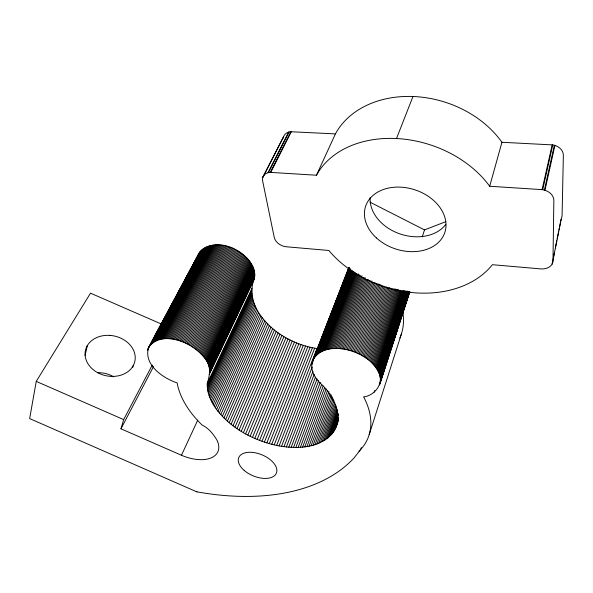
<?xml version="1.0" encoding="UTF-8"?>
<svg xmlns="http://www.w3.org/2000/svg" width="593" height="593" viewBox="0 0 593 593"><rect width="100%" height="100%" fill="white"/><g stroke="black" fill="none" stroke-linecap="round" stroke-linejoin="round"><path stroke-width="0.89" d="M148.65 347.253C163.423 327.929 197.032 344.303 206.935 361.456C211.212 368.127 209.44 376.392 207.268 383.441C206.875 392.951 211.086 402.024 216.615 409.533C231.693 429.162 255.086 441.266 279.095 445.914L316.966 348.58C293.928 344.844 271.349 332.54 258.592 312.563C252.403 302.749 249.609 290.222 254.189 279.11C255.442 274.789 254.538 270.104 252.618 266.116C243.73 248.193 213.369 235.51 198.914 253.419L148.65 347.253C143.165 364.628 162.942 378.23 177.151 382.9L177.374 384.182A102.129 61.665 22.6 0 0 202.02 424.973C208.855 428.265 213.576 434.321 217.253 440.688A32.837 18.331 24.8 0 1 210.886 457.996A32.837 18.331 24.8 0 1 181.465 455.246L120.965 428.806L123.663 419.607L152.275 365.058M279.095 445.914C296.93 449.005 318.589 448.449 331.724 434.195C345.363 418.161 333.718 394.968 320.153 383.093C314.297 377.43 309.583 368.601 312.778 360.418L348.795 267.754M196.972 491.842A232.085 140.474 27.3 0 0 354.229 457.737L360.722 449.398A102.129 61.665 22.6 0 0 363.917 397.399L363.642 396.902C375.117 395.613 384.657 382.626 378.393 371.87C374.479 363.746 367.015 357.898 359.076 353.977C344.933 347.061 321.525 344.044 312.778 360.418M161.363 324.015L90.507 293.164L36.247 381.388L29.65 418.584L196.987 491.923M552.15 264.063L561.46 218.002A11.875 8.947 8.5 0 0 562.097 215.259L563.35 155.314A12.401 9.814 7 0 0 554.9 145.433L554.366 145.278A12.401 9.814 7 0 0 552.728 144.922L501.937 142.276A95.614 74.303 17.5 0 0 414.411 96.563A95.614 74.303 17.5 0 0 335.408 133.899L290.859 131.742A11.185 8.598 27.3 0 0 289.073 132.017L288.643 132.135A11.185 8.598 27.3 0 0 283.676 136.479L262.773 177.426A11.667 8.613 27 0 0 262.647 181.021L274.255 237.437A11.163 7.902 24.8 0 0 282.179 245.754L282.639 245.932A11.163 7.902 24.8 0 0 286.419 246.784L328.826 250.476A99.817 74.57 18.2 0 0 492.398 264.7L541.135 268.933A12.401 8.991 10 0 0 542.773 268.94L543.314 268.911A12.401 8.991 10 0 0 552.15 264.063L552.683 261.38M553.58 256.895L554.477 252.418M555.367 247.933L556.805 240.765M557.161 238.972L558.591 231.804M558.947 230.017L560.385 222.849M560.741 221.056L561.097 219.262M552.335 263.7A12.401 8.991 10 0 0 552.98 260.95L553.847 200.404A12.972 9.903 8.8 0 0 544.96 190.271L544.396 190.101L554.366 145.278M544.96 190.271L554.9 145.433M262.899 177.055A11.667 8.613 27 0 1 267.969 172.741L268.407 172.63A11.667 8.613 27 0 1 270.252 172.378L316.462 175.231A99.817 74.57 18.2 0 1 398.088 138.621A99.817 74.57 18.2 0 1 489.692 186.254L542.106 189.634L552.172 144.848M542.106 189.634L542.684 189.723L552.728 144.922M85.103 355.385L87.349 345.586M197.447 257.184L197.654 256.391L195.03 261.291M489.692 186.254L501.937 142.276M132.75 367.341L133.255 365.599M369.18 434.662L401.594 333.333M361.285 447.648L360.722 449.398L358.973 451.199M380.335 379.587L408.992 291.519M380.343 380.521L409.259 291.571M380.291 381.44L409.474 291.608M380.18 382.344L409.637 291.637M379.809 384.101L409.756 291.652M379.55 384.953L409.837 291.637M379.52 374.798L406.909 291.148M374.198 392.24L374.769 390.483M379.794 375.769L407.428 291.23M380.009 376.74L407.895 291.311M380.172 377.697L408.31 291.385M380.283 378.645L408.681 291.452M378.393 371.87L405.108 290.718M378.823 372.849L405.486 291.682M379.201 373.827L406.338 291.067M377.378 369.921L403.618 290.54M377.911 370.892L404.389 290.622M422.246 236.829L424.529 229.899L445.817 221.656M376.17 367.986L401.654 291.259M376.8 368.95L402.803 290.459M374.761 366.089L400.075 290.274M375.488 367.03L401.031 290.325M373.167 364.228L398.318 289.325M373.983 365.147L399.067 290.229M371.396 362.419L396.013 289.562M372.3 363.316L397.228 289.31M369.461 360.677L393.915 288.754M370.447 361.537L395.131 288.709M368.438 359.84L392.662 288.821M366.281 358.224L390.35 288.139M367.378 359.017L391.373 288.902M283.298 137.991A11.185 8.598 27.3 0 1 283.55 136.85L283.676 136.479M363.991 356.697L387.904 287.553M365.155 357.446L389.297 287.39M362.805 355.978L386.792 286.856M360.344 354.614L384.175 286.441M337.825 419.184L338.433 417.442M333.703 431.556L338.255 418.532M337.654 420.867L338.262 419.125M334.563 430.162L338.203 419.733M335.319 428.724L338.299 419.903M335.986 427.234L338.41 420.274M336.55 425.7L337.765 422.223M361.582 355.281L385.346 287.071M329.382 436.626L337.676 413.032M359.076 353.977L382.989 285.833M330.597 435.44L338.195 413.766M337.84 415.73L338.455 413.988M331.724 434.195L338.403 415.115M332.762 432.905L338.225 417.279M326.713 438.827L337.187 409.163M328.092 437.76L337.625 410.69M357.794 353.369L381.781 285.263M323.726 440.799L336.09 405.953M355.163 352.249L379.305 284.217M325.253 439.843L336.676 407.584M356.489 352.791L380.55 284.722M320.442 442.526L334.726 402.514M353.828 351.745L378.045 283.743M322.118 441.696L335.438 404.263M351.115 350.834L375.488 282.898M318.693 443.297L333.948 400.712M352.479 351.271L376.77 283.306M315.009 444.646L332.221 396.932M349.751 350.426L374.198 282.535M316.884 444.001L333.11 398.852M347.001 349.737L371.915 281.045M313.082 445.217L331.279 394.953M348.38 350.063L372.901 282.209M345.623 349.44L370.61 280.786M311.088 445.728L329.975 393.782M306.952 446.551L327.544 390.379M342.873 348.973L368.327 279.525M344.244 349.188L369.306 280.571M309.049 446.173L328.937 391.676M304.817 446.863L326.113 389.023M341.509 348.795L367.03 279.385M338.796 348.565L365.103 277.487M302.63 447.115L324.645 387.6M340.145 348.662L365.74 279.288M300.406 447.292L323.141 386.117M337.461 348.506L363.835 277.472M334.83 348.506L361.989 275.812M298.146 447.404L321.606 384.568M336.135 348.484L362.582 277.487M332.273 348.662L359.892 275.174M295.848 447.448L320.257 382.381M333.54 348.565L360.766 275.908M329.812 348.981L358.202 273.833M293.52 447.426L318.686 380.691M331.035 348.803L359.032 274.485M327.455 349.44L356.289 273.506M291.17 447.337L317.085 378.942M328.618 349.188L357.068 274.077M325.223 350.055L354.822 272.461M288.791 447.181L315.476 377.126M326.32 349.729L355.541 272.965M322.125 351.249L352.857 271.157M286.389 446.959L314.179 374.383M323.118 350.819L353.472 271.557M324.156 350.419L354.132 271.987M319.375 352.746L351.219 270.156M283.973 446.677L312.874 371.589M320.25 352.212L351.723 270.46M321.169 351.716L352.272 270.793M316.314 355.17L349.596 269.252M317.01 354.518L350.27 268.577M281.542 446.321L312.237 367M317.752 353.895L350.322 269.645M318.545 353.309L350.752 269.889M197.906 255.62L198.914 253.419M312.222 362.101L348.817 267.747M312.022 362.968L349.01 267.769M311.874 363.85L313.541 359.566M314.208 357.846L316.202 352.702M317.203 350.129L319.204 344.985M320.198 342.413L322.199 337.261M323.2 334.689L334.852 304.676M335.519 302.964L340.182 290.955M340.849 289.236L343.184 283.239M343.844 281.519L348.506 269.511M314.498 357.282L349.166 267.984M311.777 364.747L312.778 362.175M329.752 318.434L330.753 315.861M315.053 356.549L349.381 268.095M315.661 355.844L349.633 268.229M396.509 138.532L412.965 96.496M276.649 445.432L314.683 348.195M274.196 444.891L312.4 347.75M271.742 444.29L310.117 347.246M269.289 443.631L307.841 346.675M266.843 442.904L305.565 346.045M264.404 442.126L303.305 345.356M261.98 441.288L301.059 344.607M259.571 440.391L298.828 343.807M257.177 439.443L296.619 342.939M254.805 438.442L294.432 342.02M252.462 437.382L292.267 341.042M250.15 436.278L290.133 340.019M247.859 435.121L288.035 338.937M245.613 433.913L285.959 337.81M243.397 432.66L283.928 336.631M241.225 431.363L281.942 335.401M239.098 430.021L279.992 334.133M237.015 428.643L278.087 332.814M234.976 427.219L276.234 331.457M232.997 425.759L274.426 330.056M231.07 424.269L272.676 328.626M229.194 422.735L270.979 327.151M227.386 421.178L269.341 325.639M225.644 419.585L267.762 324.097M223.961 417.969L266.25 322.525M222.345 416.323L264.797 320.924M220.804 414.655L263.411 319.301M219.328 412.965L262.099 317.648M216.615 409.533L259.69 314.275M217.935 411.26L260.853 315.973M215.37 407.791L258.592 312.563M214.214 406.042L257.577 310.843M213.139 404.278L256.636 309.101M211.241 400.742L255.005 305.595M212.146 402.514L255.783 307.352M316.462 175.231L335.408 133.899M210.426 398.963L254.308 303.831M209.062 395.42L253.181 300.295M181.465 455.246L197.773 420.089M209.7 397.191L253.7 302.067M208.069 391.899L252.396 296.774M208.521 393.656L252.744 298.531M207.461 388.415L251.973 293.283M207.72 390.15L252.136 295.025M207.268 383.441L252.003 288.265M207.231 384.998L251.906 289.836M207.298 386.695L251.892 291.548M209.507 372.953L254.545 277.591M209.366 373.746L254.382 278.399M209.203 374.45L254.189 279.11M209.329 367.845L254.59 272.454M209.485 368.727L254.701 273.336M209.581 369.602L254.76 274.211M209.64 370.462L254.768 275.078M209.64 371.307L254.738 275.93M209.596 372.137L254.664 276.768M208.588 365.14L254.012 269.756M208.884 366.051L254.249 270.66M209.129 366.948L254.441 271.564M207.417 362.382L253.033 267.028M207.854 363.301L253.404 267.94M208.247 364.221L253.73 268.851M206.408 360.529L252.158 265.212M206.935 361.456L252.618 266.116M204.555 357.779L250.542 262.514M205.215 358.691L251.121 263.403M205.83 359.61L251.662 264.308M203.11 355.97L249.268 260.75M203.859 356.867L249.92 261.624M201.509 354.191L247.837 259.03M202.332 355.074L248.571 259.882M200.649 353.324L247.073 258.192M198.833 351.627L245.435 256.554M199.759 352.472L246.273 257.362M196.876 349.996L243.679 254.99M197.869 350.804L244.568 255.761M194.8 348.439L241.803 253.507M195.853 349.21L242.752 254.241M193.726 347.691L240.825 252.803M191.502 346.268L238.801 251.462M192.621 346.964L239.824 252.121M190.353 345.593L237.756 250.824M188.003 344.325L235.606 249.646M189.189 344.948L236.689 250.224M185.594 343.169L233.397 248.578M186.81 343.732L234.509 249.097M270.252 172.378L290.859 131.742M184.371 342.635L232.278 248.089M270.734 172.363L291.326 131.72M181.903 341.664L230.002 247.207M267.969 172.741L288.643 132.135M268.407 172.63L289.073 132.017M183.141 342.131L231.144 247.637M179.412 340.819L227.705 246.466M180.657 341.227L228.854 246.821M178.159 340.449L226.548 246.139M262.773 177.426L283.55 136.85M175.669 339.819L224.236 245.598M176.914 340.115L225.392 245.85M173.193 339.322L221.938 245.198M174.424 339.552L223.087 245.383M170.754 338.981L219.669 244.946M171.97 339.129L220.804 245.057M168.368 338.781L217.438 244.842M169.554 338.862L218.55 244.879M166.047 338.729L215.266 244.879M167.196 338.736L216.341 244.842M120.965 428.806L153.491 366.578M163.809 338.825L213.161 245.065M164.921 338.759L214.206 244.953M161.674 339.07L211.138 245.398M162.727 338.929L212.138 245.213M158.672 339.707L208.291 246.154M159.636 339.463L209.218 245.865M160.644 339.248L210.167 245.613M155.121 341.049L204.904 247.637M155.959 340.664L205.704 247.214M156.826 340.308L206.534 246.829M157.731 339.997L207.402 246.473M147.65 350.248L148.524 348.617M150.948 344.014L200.842 250.787M151.541 343.451L201.427 250.187M152.171 342.91L202.05 249.623M152.853 342.398L202.71 249.082M153.572 341.916L203.406 248.571M154.328 341.464L204.133 248.089M148.057 348.714L199.797 252.055M150.4 344.615L200.301 251.41M147.827 349.47L149.139 347.024M150.014 345.385L150.889 343.755M151.764 342.124L159.191 328.24M160.066 326.61L164.002 319.264M164.876 317.626L167.493 312.726M168.368 311.095L172.304 303.749M173.178 302.111L175.802 297.219M176.677 295.581L177.552 293.95M178.426 292.319L185.854 278.436M186.728 276.805L190.664 269.459M191.539 267.821L194.156 262.921M36.247 381.388L123.663 419.607M369.936 202.131L424.529 229.899M402.929 312.622A93.835 63.288 22.2 0 1 399.86 338.032M97.689 372.723A24.217 19.969 11.5 0 1 113.7 376.822M445.728 224.502A41.117 31.088 18 0 1 399.378 233.709A41.117 31.088 18 0 1 370.202 197.625M542.684 189.723A12.972 9.903 8.8 0 1 544.396 190.101M109.89 335.393L108.919 335.341A25.306 20.288 12.4 0 0 87.26 345.734A25.306 20.288 12.4 0 0 90.573 367.193L91.211 367.868A25.306 20.288 12.4 0 0 133.032 366A25.306 20.288 12.4 0 0 109.89 335.393M244.22 470.449A20.37 11.4 22.4 0 0 276.338 473.251A20.37 11.4 22.4 0 0 252.136 452.363A20.37 11.4 22.4 0 0 244.22 470.449M376.362 237.889A41.718 31.11 18.2 0 0 444.617 233.056A41.718 31.11 18.2 0 0 394.664 187.203A41.718 31.11 18.2 0 0 376.362 237.889"/></g></svg>
